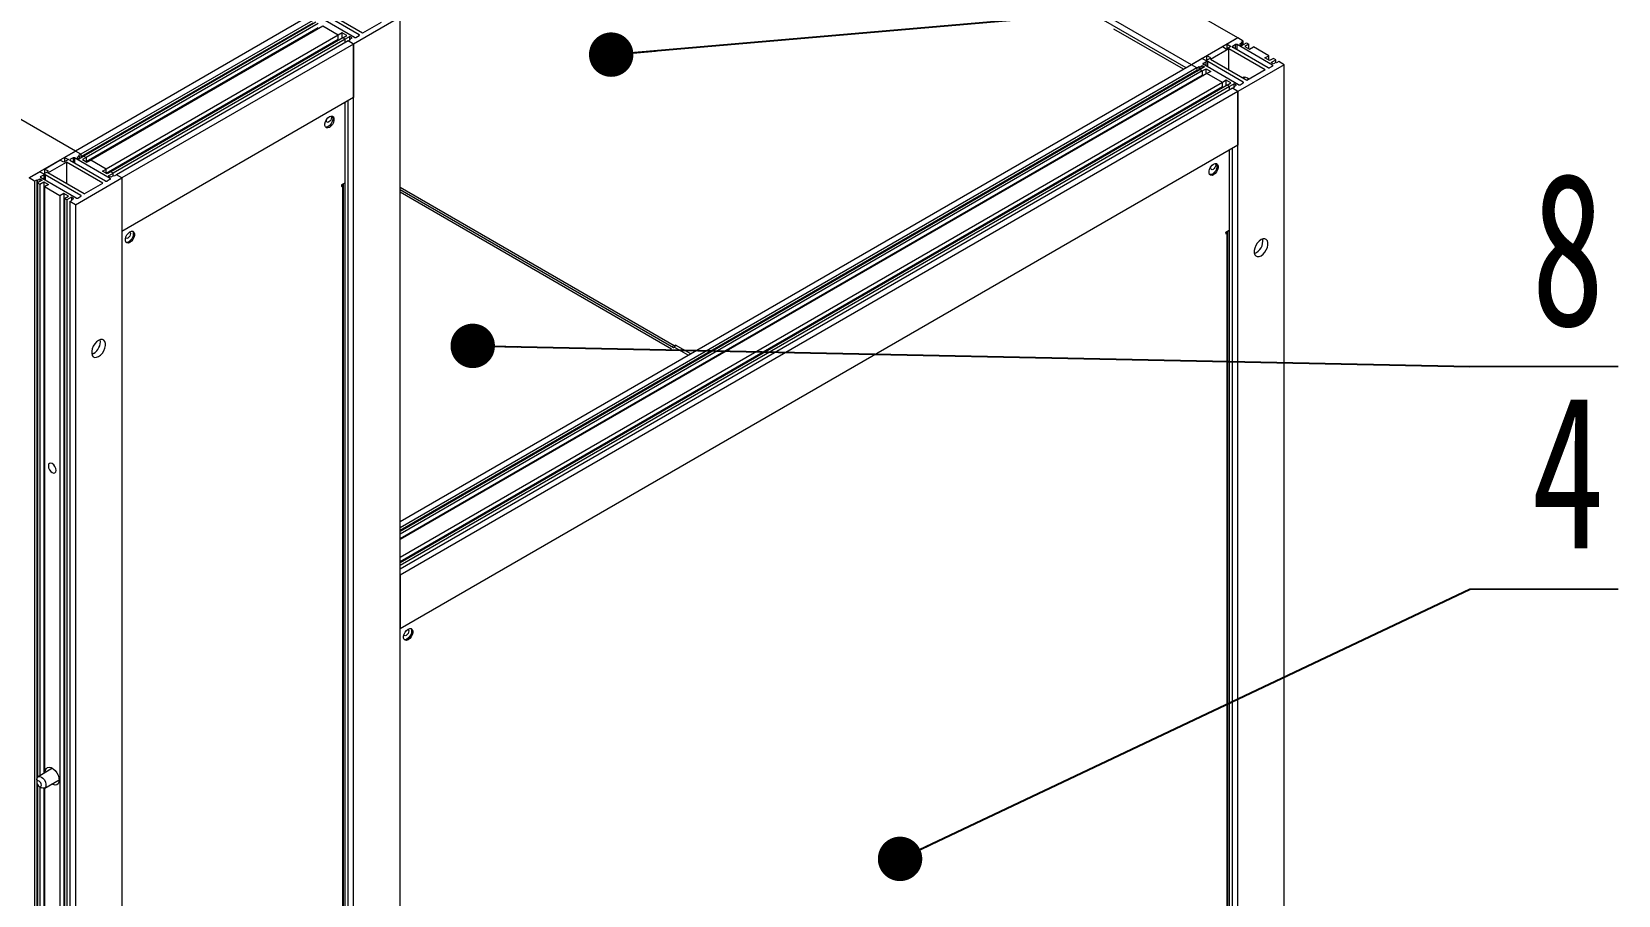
# Model space of a CAD drawing. Header units: millimetres. Extents: x 2 to 8402, y 4 to 5944.
# Drawn here: x 4366 to 5092, y 2145 to 2540 of the extents above; entities that cross this region are included whole.
import ezdxf

# ---------------------------------------------------------------- set-up
doc = ezdxf.new("R2010")
doc.units = ezdxf.units.MM
doc.header["$LTSCALE"] = 20
doc.layers.add('A-TITLEBLOCK', color=7, linetype='Continuous', lineweight=15)
doc.styles.add('SLDTEXTSTYLE1', font='TXT', dxfattribs={"width": 0.7})
doc.dimstyles.new('SLDDIMSTYLE1', dxfattribs={"dimtxt": 0.18, "dimasz": 20.32, "dimexe": 0, "dimexo": 0.0625, "dimgap": 0, "dimtad": 0, "dimtih": 1, "dimtoh": 1, "dimdec": 0, "dimrnd": 1e-09, "dimzin": 0, "dimdsep": 46, "dimtxsty": 'Standard', "dimblk1": 'DOT', "dimblk2": 'DOT', "dimsah": 1, "dimcen": 0.09, "dimadec": 0, "dimazin": 0, "dimtfac": 20.32, "dimtdec": 0, "dimtofl": 0, "dimtmove": 0, "dimatfit": 3, "dimldrblk": 'DOT', "dimfxl": 0, "dimfrac": 2, "dimtolj": 1, "dimtzin": 0, "dimarcsym": 0})

# ---------------------------------------------------------------- blocks, each defined once
blk = doc.blocks.new('_DOT')
at = {"color": 0, "linetype": 'ByBlock', "lineweight": -2}
blk.add_line((-0.5, 0), (-1, 0), dxfattribs=at)
at = {"color": 0, "linetype": 'ByBlock', "const_width": 0.5}
blk.add_lwpolyline([(-0.25, 0, 1), (0.25, 0, 1)], format="xyb", close=True, dxfattribs=at)
blk = doc.blocks.new('SW_NOTE_6')
at = {"layer": 'A-TITLEBLOCK', "color": 0}
for p, q in [((0, 0), (67.91, 0)), ((67.91, 0), (0, 0)), ((0, 0), (67.91, 0)), ((67.91, 0), (0, 0)), ((0, 0), (67.91, 0)), ((67.91, 0), (0, 0))]:
    blk.add_line(p, q, dxfattribs=at)
at = {"layer": 'A-TITLEBLOCK', "color": 0, "insert": (44.89, 88.71), "char_height": 70, "attachment_point": 2, "style": 'SLDTEXTSTYLE1'}
blk.add_mtext('8', dxfattribs=at)
blk = doc.blocks.new('SW_NOTE_7')
at = {"layer": 'A-TITLEBLOCK', "color": 0}
for p, q in [((0, 0), (67.91, 0)), ((67.91, 0), (0, 0)), ((0, 0), (67.91, 0)), ((67.91, 0), (0, 0)), ((0, 0), (67.91, 0)), ((67.91, 0), (0, 0))]:
    blk.add_line(p, q, dxfattribs=at)
at = {"layer": 'A-TITLEBLOCK', "color": 0, "insert": (44.84, 88.71), "char_height": 70, "attachment_point": 2, "style": 'SLDTEXTSTYLE1'}
blk.add_mtext('4', dxfattribs=at)

msp = doc.modelspace()

# ---------------------------------------------------------------- linework, layer by layer
at = {"color": 7, "linetype": 'Continuous', "lineweight": 15}
for p, q in [((4917.682, 2537.347), (3997.736, 3068.421)), ((4896.469, 2525.101), (3976.523, 3056.175)), ((4893.994, 2523.672), (3976.523, 3053.317)), ((4385.938, 2485.547), (3465.992, 3016.62)), ((4515.692, 2538.818), (4499.429, 2548.206)), ((4517.283, 2539.532), (4500.666, 2549.125)), ((4492.004, 2546.778), (4385.938, 2485.547)), ((4494.479, 2545.349), (4388.413, 2484.118)), ((4494.479, 2544.124), (4388.413, 2482.893)), ((4495.893, 2544.532), (4389.827, 2483.302)), ((4496.954, 2543.92), (4390.888, 2482.69)), ((4496.954, 2541.879), (4390.888, 2480.648)), ((4499.075, 2542.696), (4393.009, 2481.465)), ((4513.571, 2537.593), (4497.307, 2546.982)), ((4506.146, 2538.613), (4499.075, 2542.696)), ((4534.43, 2546.778), (4513.217, 2534.531)), ((4525.768, 2544.43), (4517.283, 2539.532)), ((4534.43, 1737.586), (4534.43, 2546.778)), ((4892.792, 2522.978), (4860.972, 2541.347)), ((4506.146, 2538.613), (4400.08, 2477.383)), ((4506.146, 2536.572), (4400.08, 2475.342)), ((4508.268, 2537.389), (4402.202, 2476.158)), ((4509.328, 2536.777), (4403.262, 2475.546)), ((4510.742, 2535.96), (4404.676, 2474.73)), ((4513.217, 2534.531), (4407.151, 2473.301)), ((4507.914, 2539.634), (4506.146, 2538.613)), ((4506.146, 2536.572), (4506.146, 2538.613)), ((4506.499, 2536.368), (4506.146, 2536.572)), ((4510.035, 2538.409), (4507.914, 2539.634)), ((4507.914, 2537.185), (4507.914, 2539.634)), ((4508.268, 2537.389), (4510.035, 2538.409)), ((4509.328, 2536.777), (4508.268, 2537.389)), ((4511.45, 2538.001), (4509.328, 2536.777)), ((4509.328, 2535.144), (4509.328, 2536.777)), ((4510.742, 2535.96), (4511.803, 2536.572)), ((4513.217, 2534.531), (4510.742, 2535.96)), ((4512.51, 2537.389), (4511.45, 2538.001)), ((4511.45, 2536.777), (4511.45, 2538.001)), ((4511.45, 2536.777), (4512.51, 2537.389)), ((4511.803, 2536.572), (4511.45, 2536.777)), ((4511.45, 2536.368), (4511.45, 2536.777)), ((4513.217, 1725.339), (4513.217, 2534.531)), ((4513.217, 2534.531), (4513.217, 2510.035)), ((4514.278, 2537.593), (4515.692, 2538.409)), ((4917.682, 2537.347), (4896.469, 2525.101)), ((4910.611, 2533.265), (4903.54, 2529.183)), ((4912.379, 2532.245), (4910.611, 2533.265)), ((4914.5, 2533.469), (4912.379, 2532.245)), ((4917.682, 2537.347), (4912.733, 2534.49)), ((4912.733, 2534.49), (4914.5, 2533.469)), ((4912.733, 2532.449), (4912.733, 2534.49)), ((4916.622, 2534.286), (4915.207, 2533.469)), ((4931.471, 2523.673), (4915.208, 2533.061)), ((4933.592, 2524.897), (4917.329, 2534.286)), ((4920.157, 2535.919), (4917.682, 2537.347)), ((4919.45, 2535.102), (4918.389, 2534.49)), ((4918.389, 2534.49), (4919.45, 2533.878)), ((4920.157, 2535.919), (4919.097, 2535.306)), ((4919.097, 2535.306), (4919.45, 2535.102)), ((4919.45, 2533.878), (4921.571, 2535.102)), ((4919.45, 2533.878), (4919.45, 2535.102)), ((4920.157, 2534.286), (4920.157, 2535.919)), ((4922.632, 2534.49), (4920.864, 2533.469)), ((4920.864, 2533.469), (4922.986, 2532.245)), ((4921.571, 2535.102), (4922.632, 2534.49)), ((4922.632, 2532.449), (4922.632, 2534.49)), ((4922.986, 2532.245), (4924.753, 2533.265)), ((4931.825, 2529.183), (4924.753, 2533.265)), ((4901.419, 2527.959), (4896.469, 2525.101)), ((4901.419, 2527.959), (4903.187, 2526.938)), ((4901.772, 2525.714), (4903.187, 2526.53)), ((4903.187, 2526.938), (4905.308, 2528.163)), ((4905.308, 2528.163), (4903.54, 2529.183)), ((4903.54, 2527.142), (4903.54, 2529.183)), ((4920.157, 2517.141), (4903.894, 2526.53)), ((4913.617, 2532.347), (4905.131, 2527.448)), ((4921.748, 2517.856), (4905.131, 2527.448)), ((4930.234, 2522.754), (4913.617, 2532.347)), ((4913.617, 2522.55), (4913.617, 2532.347)), ((4930.057, 2528.163), (4931.825, 2529.183)), ((4932.178, 2526.938), (4930.057, 2528.163)), ((4931.825, 2527.142), (4931.825, 2529.183)), ((4933.946, 2527.959), (4932.178, 2526.938)), ((4932.885, 2526.122), (4935.007, 2527.346)), ((4933.946, 2525.509), (4932.885, 2526.122)), ((4935.007, 2527.346), (4933.946, 2527.959)), ((4935.006, 2526.122), (4933.946, 2525.509)), ((4935.36, 2525.918), (4935.006, 2526.122)), ((4935.007, 2526.122), (4935.007, 2527.346)), ((4936.421, 2526.53), (4935.36, 2525.918)), ((4938.896, 2525.101), (4936.421, 2526.53)), ((4898.944, 2523.673), (4534.43, 2313.243)), ((4898.944, 2522.448), (4534.43, 2312.019)), ((4901.419, 2522.244), (4534.43, 2310.386)), ((4903.54, 2521.019), (4534.43, 2307.937)), ((4901.419, 2520.202), (4534.43, 2308.345)), ((4896.469, 2525.101), (4534.431, 2316.101)), ((4900.358, 2522.856), (4534.431, 2311.611)), ((4898.944, 2523.673), (4896.469, 2525.101)), ((4898.944, 2523.673), (4900.005, 2524.285)), ((4898.944, 2523.673), (4898.944, 2522.448)), ((4898.944, 2522.448), (4899.297, 2522.244)), ((4900.005, 2524.285), (4900.358, 2524.081)), ((4900.005, 2522.652), (4900.005, 2524.285)), ((4900.358, 2524.081), (4901.419, 2524.693)), ((4902.48, 2524.081), (4900.358, 2522.856)), ((4900.358, 2522.856), (4900.358, 2524.081)), ((4900.358, 2522.856), (4901.419, 2522.244)), ((4901.419, 2524.693), (4902.48, 2524.081)), ((4901.419, 2523.468), (4901.419, 2524.693)), ((4901.419, 2522.244), (4903.187, 2523.264)), ((4901.419, 2522.244), (4901.419, 2520.202)), ((4901.419, 2520.202), (4901.772, 2519.999)), ((4918.036, 2515.917), (4901.772, 2525.305)), ((4903.187, 2523.264), (4905.308, 2522.04)), ((4903.187, 2520.815), (4903.187, 2523.264)), ((4905.308, 2522.04), (4903.54, 2521.019)), ((4910.611, 2516.937), (4903.54, 2521.019)), ((4938.896, 2525.101), (4917.682, 2512.855)), ((4920.956, 2519.362), (4920.048, 2518.837)), ((4920.309, 2518.988), (4920.496, 2519.41)), ((4930.234, 2522.754), (4921.748, 2517.856)), ((4933.592, 2524.489), (4932.178, 2523.673)), ((4938.896, 1691.413), (4938.896, 2525.101)), ((4910.611, 2516.937), (4534.43, 2299.773)), ((4910.611, 2514.896), (4534.43, 2297.731)), ((4915.208, 2514.284), (4534.43, 2294.466)), ((4917.682, 2512.855), (4534.43, 2291.609)), ((4912.733, 2515.713), (4534.431, 2297.323)), ((4913.793, 2515.1), (4534.431, 2296.099)), ((4912.379, 2517.958), (4910.611, 2516.937)), ((4910.611, 2514.896), (4910.611, 2516.937)), ((4910.965, 2514.692), (4910.611, 2514.896)), ((4914.5, 2516.733), (4912.379, 2517.958)), ((4912.379, 2515.508), (4912.379, 2517.958)), ((4912.733, 2515.713), (4914.5, 2516.733)), ((4913.793, 2515.1), (4912.733, 2515.713)), ((4915.915, 2516.325), (4913.793, 2515.1)), ((4913.793, 2513.467), (4913.793, 2515.1)), ((4915.208, 2514.284), (4916.268, 2514.896)), ((4917.682, 2512.855), (4915.208, 2514.284)), ((4916.975, 2515.713), (4915.915, 2516.325)), ((4915.915, 2515.1), (4915.915, 2516.325)), ((4915.915, 2515.1), (4916.975, 2515.713)), ((4916.268, 2514.896), (4915.915, 2515.1)), ((4915.915, 2514.692), (4915.915, 2515.1)), ((4917.682, 2512.855), (4917.682, 2488.359)), ((4917.682, 1679.167), (4917.682, 2512.855)), ((4918.743, 2515.917), (4920.157, 2516.733)), ((4513.217, 2510.035), (4407.151, 2448.805)), ((4509.187, 2507.708), (4509.187, 2470.963)), ((4509.328, 1913.756), (4509.328, 2507.79)), ((4510.742, 1914.573), (4510.742, 2508.606)), ((4385.938, 2485.547), (4364.725, 2473.301)), ((4380.988, 2482.69), (4385.938, 2485.547)), ((4380.988, 2482.69), (4382.756, 2481.669)), ((4380.988, 2482.69), (4380.988, 2480.649)), ((4384.877, 2482.485), (4383.463, 2481.669)), ((4401.848, 2473.097), (4385.585, 2482.485)), ((4388.413, 2484.118), (4385.938, 2485.547)), ((4387.706, 2483.302), (4386.645, 2482.69)), ((4386.645, 2482.69), (4387.706, 2482.077)), ((4388.413, 2484.118), (4387.352, 2483.506)), ((4387.352, 2483.506), (4387.706, 2483.302)), ((4387.706, 2482.077), (4389.827, 2483.302)), ((4387.706, 2483.302), (4387.706, 2482.077)), ((4388.413, 2484.118), (4388.413, 2482.893)), ((4388.413, 2484.118), (4388.413, 2482.485)), ((4388.413, 2482.893), (4388.766, 2482.689)), ((4390.888, 2482.69), (4389.12, 2481.669)), ((4389.827, 2483.302), (4390.888, 2482.69)), ((4390.888, 2482.69), (4390.888, 2480.649)), ((4917.682, 2488.359), (4534.43, 2267.112)), ((4913.652, 2486.032), (4913.652, 2449.287)), ((4913.793, 1959.445), (4913.793, 2486.114)), ((4915.208, 1960.261), (4915.208, 2486.93)), ((4364.725, 2473.301), (4369.675, 2476.158)), ((4369.675, 2476.158), (4371.442, 2475.138)), ((4370.028, 2473.913), (4371.442, 2474.73)), ((4371.442, 2475.138), (4373.564, 2476.362)), ((4371.796, 2477.383), (4378.867, 2481.465)), ((4373.564, 2476.362), (4371.796, 2477.383)), ((4371.796, 2477.383), (4371.796, 2475.342)), ((4388.413, 2465.341), (4372.149, 2474.73)), ((4373.387, 2475.648), (4381.872, 2480.546)), ((4390.004, 2466.055), (4373.387, 2475.648)), ((4380.635, 2480.444), (4378.867, 2481.465)), ((4382.756, 2481.669), (4380.635, 2480.444)), ((4398.489, 2470.954), (4381.872, 2480.546)), ((4381.872, 2480.546), (4381.872, 2470.749)), ((4399.727, 2471.872), (4383.463, 2481.261)), ((4389.12, 2481.669), (4391.241, 2480.444)), ((4391.241, 2480.444), (4393.009, 2481.465)), ((4400.08, 2477.383), (4393.009, 2481.465)), ((4398.312, 2476.362), (4400.08, 2477.383)), ((4400.434, 2475.138), (4398.312, 2476.362)), ((4400.08, 2475.342), (4400.08, 2477.383)), ((4402.202, 2476.158), (4400.434, 2475.138)), ((4401.141, 2474.321), (4403.262, 2475.546)), ((4403.262, 2475.546), (4402.202, 2476.158)), ((4403.262, 2474.321), (4403.262, 2475.546)), ((4404.676, 2474.73), (4403.616, 2474.117)), ((4407.151, 2473.301), (4404.676, 2474.73)), ((4367.2, 2471.872), (4364.725, 2473.301)), ((4367.2, 2471.872), (4368.26, 2472.484)), ((4367.2, 2471.872), (4367.2, 1638.184)), ((4368.26, 2472.484), (4368.614, 2472.28)), ((4368.26, 2472.484), (4368.26, 1638.796)), ((4368.614, 2472.28), (4369.675, 2472.893)), ((4370.735, 2472.28), (4368.614, 2471.056)), ((4368.614, 2472.28), (4368.614, 2471.056)), ((4368.614, 2471.056), (4369.675, 2470.443)), ((4368.614, 2471.056), (4368.614, 2199.278)), ((4369.675, 2472.893), (4370.735, 2472.28)), ((4369.675, 2472.893), (4369.675, 2471.668)), ((4369.675, 2470.443), (4371.442, 2471.464)), ((4369.675, 2470.443), (4369.675, 2199.959)), ((4386.292, 2464.116), (4370.028, 2473.505)), ((4371.442, 2471.464), (4373.564, 2470.239)), ((4371.442, 2471.464), (4371.442, 2200.98)), ((4373.564, 2470.239), (4371.796, 2469.219)), ((4378.867, 2465.137), (4371.796, 2469.219)), ((4371.796, 2469.219), (4371.796, 2201.184)), ((4385.938, 2461.055), (4407.151, 2473.301)), ((4390.004, 2466.055), (4398.489, 2470.954)), ((4401.848, 2472.689), (4400.434, 2471.872)), ((4402.202, 2473.709), (4401.141, 2474.321)), ((4403.262, 2474.321), (4402.202, 2473.709)), ((4403.616, 2474.117), (4403.262, 2474.321)), ((4407.151, 2473.301), (4407.151, 2448.805)), ((4407.151, 2473.301), (4407.151, 1639.613)), ((4509.187, 2470.963), (4507.702, 2470.106)), ((4507.702, 2470.106), (4507.71, 2470.111)), ((4507.702, 2470.106), (4507.702, 2469.453)), ((4507.702, 2470.106), (4508.268, 2469.78)), ((4507.702, 2469.453), (4508.268, 2469.78)), ((4508.268, 1955.359), (4508.268, 2469.78)), ((4508.648, 1955.89), (4508.648, 2470.31)), ((4659.883, 2396.523), (4534.431, 2468.969)), ((4534.431, 2468.045), (4659.483, 2395.83)), ((4380.635, 2466.157), (4378.867, 2465.137)), ((4378.867, 2465.137), (4378.867, 1631.449)), ((4382.756, 2464.933), (4380.635, 2466.157)), ((4380.635, 2466.157), (4380.635, 1632.469)), ((4380.988, 2463.912), (4382.756, 2464.933)), ((4382.049, 2463.3), (4380.988, 2463.912)), ((4380.988, 2463.912), (4380.988, 1630.224)), ((4384.17, 2464.524), (4382.049, 2463.3)), ((4382.049, 2463.3), (4382.049, 1629.612)), ((4383.463, 2462.483), (4384.524, 2463.096)), ((4383.463, 2462.483), (4383.463, 1628.795)), ((4385.938, 2461.055), (4383.463, 2462.483)), ((4385.231, 2463.912), (4384.17, 2464.524)), ((4384.17, 2464.524), (4384.17, 2463.3)), ((4384.17, 2463.3), (4385.231, 2463.912)), ((4384.524, 2463.096), (4384.17, 2463.3)), ((4384.17, 2463.3), (4384.17, 2462.892)), ((4385.938, 2461.055), (4385.938, 1627.367)), ((4386.999, 2464.116), (4388.413, 2464.933)), ((4913.652, 2449.287), (4912.167, 2448.43)), ((4912.167, 2448.43), (4912.175, 2448.435)), ((4912.167, 2448.43), (4912.167, 2447.777)), ((4912.167, 2448.43), (4912.733, 2448.103)), ((4912.167, 2447.777), (4912.733, 2448.103)), ((4912.733, 2001.047), (4912.733, 2448.103)), ((4913.113, 2001.578), (4913.113, 2448.634)), ((4659.483, 2395.83), (4658.831, 2396.207)), ((4660.449, 2396.85), (4659.883, 2395.87)), ((4660.449, 2396.85), (4659.883, 2396.523)), ((4666.247, 2392.197), (4659.883, 2395.87)), ((4667.378, 2392.85), (4660.449, 2396.85)), ((4394.247, 2392.974), (4393.461, 2392.635)), ((4534.43, 2291.609), (4534.43, 2267.112)), ((4375.509, 2203.327), (4368.882, 2199.501)), ((4368.26, 2198.128), (4368.26, 2196.903)), ((4368.614, 2195.786), (4368.614, 1730.992)), ((4369.321, 2195.066), (4370.381, 2194.454)), ((4369.675, 2194.862), (4369.675, 1731.673)), ((4371.442, 2194.17), (4371.442, 1732.693)), ((4371.796, 2194.261), (4371.796, 1732.897)), ((4371.882, 2194.305), (4378.509, 2198.131)), ((4377.983, 2197.827), (4378.496, 2197.546))]:
    msp.add_line(p, q, dxfattribs=at)
at = {"color": 8, "linetype": 'Continuous', "lineweight": 15}
for p, q in [((4515.692, 2538.409), (4515.692, 2538.818)), ((4915.207, 2533.061), (4915.207, 2533.469)), ((4916.622, 2532.245), (4916.622, 2534.286)), ((4917.329, 2531.837), (4917.329, 2534.286)), ((4901.772, 2525.305), (4901.772, 2525.714)), ((4903.187, 2524.489), (4903.187, 2526.53)), ((4903.894, 2524.081), (4903.894, 2526.53)), ((4933.592, 2524.489), (4933.592, 2524.897)), ((4920.157, 2516.733), (4920.157, 2517.141)), ((4384.877, 2482.485), (4384.877, 2480.444)), ((4385.585, 2482.485), (4385.585, 2480.036)), ((4371.442, 2474.73), (4371.442, 2472.689)), ((4372.149, 2474.73), (4372.149, 2472.28)), ((4383.463, 2481.669), (4383.463, 2481.261)), ((4370.028, 2473.913), (4370.028, 2473.505)), ((4401.848, 2473.097), (4401.848, 2472.688)), ((4388.413, 2465.341), (4388.413, 2464.933)), ((4534.431, 2466.894), (4658.652, 2395.159))]:
    msp.add_line(p, q, dxfattribs=at)
at = {"color": 7, "linetype": 'Continuous', "lineweight": 15, "flags": 128}
for points in [[(4502.116, 2501.339), (4502.841, 2501.61), (4503.479, 2501.553), (4503.953, 2501.175), (4504.205, 2500.521), (4504.205, 2499.67), (4503.953, 2498.725), (4503.479, 2497.8), (4502.841, 2497.007), (4502.116, 2496.44), (4501.39, 2496.169), (4500.752, 2496.226), (4500.279, 2496.604), (4500.027, 2497.258), (4500.027, 2498.109), (4500.279, 2499.054), (4500.752, 2499.979), (4501.39, 2500.773), (4502.116, 2501.339)], [(4503.306, 2501.605), (4503.387, 2501.502), (4503.639, 2500.848), (4503.639, 2499.997), (4503.387, 2499.052), (4502.914, 2498.127), (4502.276, 2497.333), (4501.55, 2496.767), (4500.824, 2496.496), (4500.36, 2496.502)], [(4503.07, 2500.911), (4502.981, 2500.344), (4502.729, 2499.761), (4502.35, 2499.25), (4501.904, 2498.89), (4501.457, 2498.734), (4501.079, 2498.808), (4500.826, 2499.099), (4500.737, 2499.563), (4500.806, 2500.061)], [(4502.813, 2501.606), (4502.981, 2501.375), (4503.07, 2500.911)], [(4906.581, 2474.764), (4905.855, 2474.493), (4905.217, 2474.55), (4904.744, 2474.928), (4904.492, 2475.582), (4904.492, 2476.433), (4904.744, 2477.378), (4905.217, 2478.303), (4905.855, 2479.097), (4906.581, 2479.663), (4907.306, 2479.934), (4907.944, 2479.877), (4908.418, 2479.499), (4908.67, 2478.845), (4908.67, 2477.994), (4908.418, 2477.049), (4907.944, 2476.124), (4907.306, 2475.33), (4906.581, 2474.764)], [(4906.015, 2475.09), (4905.29, 2474.819), (4904.825, 2474.825)], [(4907.535, 2479.234), (4907.447, 2478.667), (4907.194, 2478.084), (4906.815, 2477.574), (4906.369, 2477.213), (4905.922, 2477.058), (4905.544, 2477.132), (4905.291, 2477.423), (4905.202, 2477.887), (4905.271, 2478.385)], [(4907.771, 2479.928), (4907.852, 2479.825), (4908.104, 2479.171), (4908.104, 2478.321), (4907.852, 2477.376), (4907.379, 2476.451), (4906.741, 2475.657), (4906.015, 2475.09)], [(4907.278, 2479.93), (4907.447, 2479.699), (4907.535, 2479.234)], [(4410.899, 2448.681), (4411.624, 2448.952), (4412.263, 2448.895), (4412.736, 2448.517), (4412.988, 2447.863), (4412.988, 2447.012), (4412.736, 2446.067), (4412.263, 2445.142), (4411.624, 2444.348), (4410.899, 2443.782), (4410.173, 2443.511), (4409.535, 2443.568), (4409.062, 2443.946), (4408.81, 2444.6), (4408.81, 2445.451), (4409.062, 2446.396), (4409.535, 2447.321), (4410.173, 2448.114), (4410.899, 2448.681)], [(4410.784, 2448.611), (4410.805, 2448.599), (4411.058, 2448.308), (4411.146, 2447.844), (4411.058, 2447.277), (4410.805, 2446.694), (4410.426, 2446.183), (4409.98, 2445.823), (4409.533, 2445.668), (4409.155, 2445.741), (4408.924, 2445.987)], [(4412.089, 2448.946), (4412.17, 2448.843), (4412.422, 2448.189), (4412.422, 2447.339), (4412.17, 2446.394), (4411.697, 2445.469), (4411.059, 2444.675), (4410.333, 2444.108), (4409.608, 2443.837), (4409.143, 2443.843)], [(4928.289, 2437.732), (4929.185, 2438.399), (4930.009, 2439.309), (4930.694, 2440.389), (4931.183, 2441.551), (4931.439, 2442.702), (4931.439, 2443.748), (4931.183, 2444.604), (4930.694, 2445.201), (4930.009, 2445.491), (4929.185, 2445.45), (4928.289, 2445.081), (4927.392, 2444.415), (4926.569, 2443.505), (4925.884, 2442.425), (4925.395, 2441.262), (4925.139, 2440.112), (4925.139, 2439.066), (4925.395, 2438.21), (4925.884, 2437.612), (4926.569, 2437.323), (4927.392, 2437.364), (4928.289, 2437.732)], [(4396.545, 2398.997), (4395.648, 2398.33), (4394.824, 2397.42), (4394.14, 2396.34), (4393.65, 2395.178), (4393.395, 2394.027), (4393.395, 2392.981), (4393.65, 2392.125), (4394.14, 2391.528), (4394.824, 2391.238), (4395.648, 2391.279), (4396.545, 2391.648), (4397.441, 2392.314), (4398.265, 2393.224), (4398.949, 2394.304), (4399.439, 2395.467), (4399.694, 2396.617), (4399.694, 2397.663), (4399.439, 2398.52), (4398.949, 2399.117), (4398.265, 2399.406), (4397.441, 2399.365), (4396.545, 2398.997)], [(4377.099, 2339.593), (4376.965, 2340.452), (4376.581, 2341.336), (4376.008, 2342.109), (4375.331, 2342.655), (4374.655, 2342.89), (4374.081, 2342.779), (4373.698, 2342.338), (4373.564, 2341.634), (4373.698, 2340.776), (4374.081, 2339.892), (4374.655, 2339.118), (4375.331, 2338.573), (4376.008, 2338.337), (4376.581, 2338.449), (4376.965, 2338.89), (4377.099, 2339.593)], [(4538.178, 2262.09), (4537.453, 2261.818), (4536.815, 2261.876), (4536.341, 2262.254), (4536.089, 2262.908), (4536.089, 2263.759), (4536.341, 2264.703), (4536.815, 2265.629), (4537.453, 2266.422), (4538.178, 2266.989), (4538.904, 2267.26), (4539.542, 2267.203), (4540.015, 2266.825), (4540.267, 2266.171), (4540.267, 2265.32), (4540.015, 2264.375), (4539.542, 2263.45), (4538.904, 2262.656), (4538.178, 2262.09)], [(4538.063, 2266.919), (4538.084, 2266.907), (4538.337, 2266.616), (4538.426, 2266.152), (4538.337, 2265.585), (4538.084, 2265.002), (4537.705, 2264.491), (4537.259, 2264.131), (4536.812, 2263.976), (4536.434, 2264.049), (4536.204, 2264.294)], [(4539.368, 2267.254), (4539.45, 2267.151), (4539.702, 2266.497), (4539.702, 2265.646), (4539.45, 2264.701), (4538.976, 2263.776), (4538.338, 2262.983), (4537.612, 2262.416)], [(4537.612, 2262.416), (4536.887, 2262.145), (4536.422, 2262.151)], [(4368.26, 2198.128), (4368.293, 2198.535), (4368.545, 2199.189), (4369.018, 2199.567), (4369.656, 2199.624), (4370.382, 2199.353), (4371.107, 2198.786), (4371.745, 2197.993), (4372.219, 2197.068), (4372.471, 2196.123), (4372.471, 2195.272), (4372.219, 2194.618), (4371.745, 2194.24), (4371.107, 2194.183), (4370.382, 2194.454)], [(4372.154, 2201.391), (4372.15, 2201.598), (4372.278, 2202.558), (4372.655, 2203.292), (4373.248, 2203.74), (4374.01, 2203.866), (4374.879, 2203.659), (4375.784, 2203.136), (4376.653, 2202.34), (4377.415, 2201.335), (4378.008, 2200.202), (4378.385, 2199.033), (4378.513, 2197.924), (4378.385, 2196.963), (4378.008, 2196.229), (4377.415, 2195.781), (4376.653, 2195.655), (4375.784, 2195.862), (4375.154, 2196.194)], [(4374.996, 2203.608), (4374.978, 2203.23), (4374.983, 2203.023)], [(4369.321, 2195.066), (4369.727, 2194.925), (4370.071, 2194.992), (4370.301, 2195.256), (4370.382, 2195.679), (4370.301, 2196.194), (4370.071, 2196.724), (4369.727, 2197.188), (4369.321, 2197.516), (4368.915, 2197.657), (4368.571, 2197.59), (4368.341, 2197.325), (4368.26, 2196.903), (4368.341, 2196.388), (4368.571, 2195.858), (4368.915, 2195.394), (4369.321, 2195.066)]]:
    msp.add_lwpolyline(points, dxfattribs=at)
at = {"color": 7, "linetype": 'Continuous', "lineweight": 15}
for centre, radius, start, end in [((4513.924, 2538.275), 0.769, 242.612468, 297.386546), ((4515.615, 2538.613), 0.218, 290.791331, 69.214585), ((4915.285, 2533.265), 0.218, 110.786786, 249.219129), ((4916.975, 2533.603), 0.769, 62.611345, 117.386684), ((4901.85, 2525.509), 0.218, 110.786083, 249.213917), ((4903.54, 2525.848), 0.769, 62.611215, 117.388785), ((4920.642, 2516.594), 2.752, 41.300163, 113.281393), ((4931.825, 2524.355), 0.769, 242.609156, 297.388873), ((4933.515, 2524.693), 0.218, 290.791331, 69.214585), ((4918.389, 2516.599), 0.769, 242.611215, 297.388785), ((4920.08, 2516.937), 0.218, 290.786083, 69.213917), ((4385.231, 2481.803), 0.769, 62.611345, 117.386684), ((4371.796, 2474.047), 0.769, 62.611345, 117.386684), ((4383.541, 2481.465), 0.218, 110.791331, 249.214585), ((4370.106, 2473.709), 0.218, 110.79012, 249.20988), ((4400.08, 2472.555), 0.769, 242.611345, 297.386684), ((4401.77, 2472.893), 0.218, 290.791331, 69.214585), ((4508.074, 2470.304), 0.559, 290.225775, 31.567737), ((4386.645, 2464.799), 0.769, 242.613592, 297.386408), ((4388.335, 2465.137), 0.218, 290.791331, 69.214585), ((4912.54, 2448.627), 0.559, 290.227821, 31.565691), ((4922.835, 2444.555), 6.299, 292.104144, 7.901622), ((4390.894, 2398.527), 6.486, 301.118517, 7.16518), ((4659.649, 2396.197), 0.402, 245.670577, 305.621846)]:
    msp.add_arc(centre, radius, start, end, dxfattribs=at)

# ---------------------------------------------------------------- block references
at = {"layer": 'A-TITLEBLOCK'}
for name, p in [('SW_NOTE_6', (5023.769, 2387.097)), ('SW_NOTE_7', (5023.769, 2285.229))]:
    msp.add_blockref(name, p, dxfattribs=at)

# ---------------------------------------------------------------- leaders
for points in [[(4206.126, 2478.601), (5023.769, 2923.599)], [(4631.016, 2529.693), (5023.769, 2563.667)], [(4567.678, 2396.51), (5023.769, 2387.097)], [(4763.153, 2161.912), (5023.769, 2285.229)]]:
    msp.add_leader(points, dimstyle='SLDDIMSTYLE1', dxfattribs=at)

doc.saveas('drawing.dxf')
